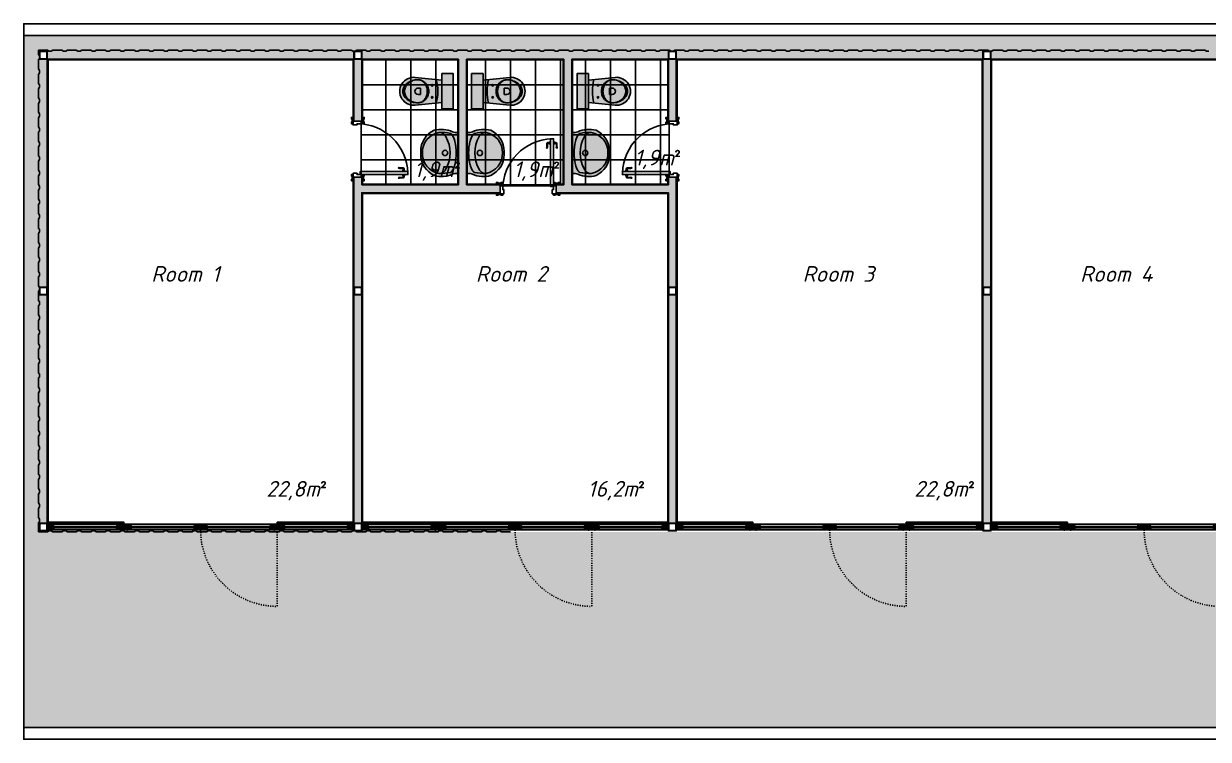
# Model space of a CAD drawing. Header units: millimetres. Extents: x 6401 to 50901, y 3799 to 12899.
# Drawn here: x 6401 to 21467, y 3799 to 12899 of the extents above; entities that cross this region are included whole.
import ezdxf

# ---------------------------------------------------------------- set-up
doc = ezdxf.new("R2010")
doc.units = ezdxf.units.MM
doc.linetypes.add('ACAD_ISO03W100', pattern=[30, 12, -18])
for name, color, linetype in [('1', 7, 'Continuous'), ('dim', 4, 'Continuous'), ('doors', 4, 'Continuous'), ('dwgmodels.com', 250, 'Continuous'), ('floor', 172, 'Continuous'), ('furniture', 34, 'Continuous'), ('Sanitary', 144, 'Continuous'), ('txt', 10, 'Continuous'), ('wall', 5, 'Continuous')]:
    doc.layers.add(name, color=color, linetype=linetype)
doc.styles.add('ISO', font='isocpeui.ttf')
pattern_1 = [(90, (-116311.5, -4706.32), (-317.5, 3e-14), []), (180, (-116311.5, -4706.32), (-3e-14, -317.5), [])]

# ---------------------------------------------------------------- blocks, each defined once
blk = doc.blocks.new('door-handle')
at = {"color": 0}
for p, q in [((-32, 10), (-32, -10)), ((-30, 9), (-32, 9)), ((-30, 9), (-30, -9)), ((-19, 9), (-21, 9)), ((-21, 9), (-21, -9)), ((-19, 10), (-19, -10)), ((-9, 10), (-19, 10)), ((0, 25), (-9, 25)), ((-9, 25), (-9, -25)), ((0, -25), (0, 25)), ((-62, -93), (-61, -94)), ((-32, -10), (-40, -10)), ((-30, -9), (-32, -9)), ((-19, -9), (-21, -9)), ((-9, -10), (-19, -10)), ((-9, -25), (0, -25))]:
    blk.add_line(p, q, dxfattribs=at)
for centre, radius, start, end in [((-34, -15), 25, 84.355, 191.5747), ((-25, 16), 8.47, 237.8902, 302.1098), ((-39, -82), 25.1, 149.3294, 204.9726), ((-91, -62), 42.6, 313.5613, 358.1692), ((-243, -39), 185, 350.5395, 5.9914), ((-90, -63), 42.6, 313.5613, 358.1692), ((-40, -20), 9.55, 85.9769, 192.3257), ((-596, -62), 548, 359.693, 4.1861), ((-25, -16), 8.47, 57.8902, 122.1098)]:
    blk.add_arc(centre, radius, start, end, dxfattribs=at)
blk = doc.blocks.new('door 710 top')
at = {"layer": 'doors', "color": 34, "linetype": 'ByBlock'}
for points in [[(-32, 30), (-32, 636), (-72, 636), (-72, 30), (-32, 29)], [(-678, 62), (-678, 82), (-698, 82), (-698, 72), (-738, 72), (-738, 82), (-758, 82), (-758, 62)], [(-710, 62), (-710, -62), (-663, -62), (-663, -10), (-678, -10), (-678, 62), (-710, 62)], [(0, 62), (0, -62), (-47, -62), (-47, -10), (-32, -10), (-32, 62), (0, 62)], [(-32, 62), (-32, 82), (-12, 82), (-12, 72), (28, 72), (28, 82), (48, 82), (48, 62)], [(-678, -62), (-678, -82), (-698, -82), (-698, -72), (-738, -72), (-738, -82), (-758, -82), (-758, -62)], [(-32, -62), (-32, -82), (-12, -82), (-12, -72), (28, -72), (28, -82), (48, -82), (48, -62)]]:
    blk.add_lwpolyline(points, dxfattribs=at)
at = {"layer": 'doors', "color": 30}
blk.add_arc((-32, -10), 646, 91.7733, 180, dxfattribs=at)
at = {"layer": 'doors', "color": 34, "linetype": 'ByBlock', "xscale": 0.753012053319253, "yscale": 0.753012053319253, "zscale": 0.07530120532436947, "rotation": 3.100265531844592e-08}
blk.add_blockref('door-handle', (-72, 582), dxfattribs=at)
at = {"layer": 'doors', "color": 34, "linetype": 'ByBlock', "extrusion": (0, 0, -1), "xscale": 0.7530120532028377, "yscale": 0.7530120532028377, "zscale": -0.07530120532436947, "rotation": 3.100265532323891e-08}
blk.add_blockref('door-handle', (32, 582), dxfattribs=at)
blk = doc.blocks.new('t')
at = {"linetype": 'ByBlock'}
h = blk.add_hatch(color=254, dxfattribs=at)
h.paths.add_polyline_path([(-145, 141), (-484, 177, 1.109549), (-484, -177), (-145, -141)])
h.paths.add_polyline_path([(0, 225), (-145, 225), (-145, -225), (0, -225)])
at = {"color": 0}
for p, q in [((-145, 141), (-484, 177)), ((-415, 41), (-448, 41)), ((-415, -41), (-415, 41)), ((-145, -141), (-484, -177)), ((-415, -41), (-448, -41))]:
    blk.add_line(p, q, dxfattribs=at)
blk.add_line((-145, 141), (-145, -141))
for centre in [(-268, 78), (-268, -77)]:
    blk.add_circle(centre, 9.95, dxfattribs=at)
for centre, radius, start, end in [((-502, 0), 178, 84.0546, 275.9454), ((-530, 0), 112, 151.268, 180), ((-530, 0), 112, 180, 208.732), ((-491, -22), 157, 127.0738, 151.268), ((-495, 0), 125, 154.0498, 180), ((-495, 0), 125, 154.0498, 180), ((-495, 0), 125, 180, 205.9502), ((-495, 0), 125, 180, 205.9502), ((-472, -11), 151, 130.4025, 154.0498), ((-472, -11), 151, 130.4025, 154.0498), ((-465, -56), 200, 107.3785, 127.0738), ((-458, -28), 173, 109.4203, 130.4025), ((-458, -28), 173, 109.4203, 130.4025), ((-448, -109), 256, 90, 107.3785), ((-448, -55), 202, 90, 109.4203), ((-448, -55), 202, 90, 109.4203), ((-448, 0), 41.2, 90, 270), ((-448, 50), 96.8, 62.905, 90), ((-448, 17), 129, 66.1873, 90), ((-448, 17), 129, 66.1873, 90), ((-460, 26), 124, 38.9942, 62.905), ((-452, 9), 138, 43.1854, 66.1873), ((-452, 9), 138, 43.1854, 66.1873), ((-480, 10), 149, 18.5391, 38.9942), ((-458, 3), 146, 21.2448, 43.1854), ((-458, 3), 146, 21.2448, 43.1854), ((-510, 0), 180, 0, 18.5391), ((-510, 0), 180, 341.4609, 0), ((-467, 0), 156, 0, 21.2448), ((-467, 0), 156, 0, 21.2448), ((-467, 0), 156, 338.7552, 0), ((-467, 0), 156, 338.7552, 0), ((-760, 0), 564, 344.7124, 15.2876), ((-491, 22), 157, 208.732, 232.9262), ((-472, 11), 151, 205.9502, 229.5975), ((-472, 11), 151, 205.9502, 229.5975), ((-465, 56), 200, 232.9262, 252.6215), ((-458, 28), 173, 229.5975, 250.5797), ((-458, 28), 173, 229.5975, 250.5797), ((-448, 109), 256, 252.6215, 270), ((-448, 55), 202, 250.5797, 270), ((-448, 55), 202, 250.5797, 270), ((-448, -50), 96.8, 270, 297.095), ((-448, -17), 129, 270, 293.8127), ((-448, -17), 129, 270, 293.8127), ((-460, -26), 124, 297.095, 321.0058), ((-452, -9), 138, 293.8127, 316.8146), ((-452, -9), 138, 293.8127, 316.8146), ((-480, -10), 149, 321.0058, 341.4609), ((-458, -3), 146, 316.8146, 338.7552), ((-458, -3), 146, 316.8146, 338.7552)]:
    blk.add_arc(centre, radius, start, end, dxfattribs=at)
at = {"layer": 'furniture', "color": 0}
blk.add_lwpolyline([(-145, 225), (-145, -225), (0, -225), (0, 225), (-145, 225)], dxfattribs=at)
blk = doc.blocks.new('e')
h = blk.add_hatch(color=254)
edge = h.paths.add_edge_path()
edge.add_arc((17, -390), 130, 67.9226, 97.6214, ccw=False)
edge.add_arc((209, 54), 354, 246.2851, 284.7848)
edge.add_arc((174, -19), 297, 294.8814, 360.0644)
edge.add_arc((-1337, 22), 1808, 358.7186, 359.958)
edge.add_arc((170, 16), 301, 0.9533, 64.6918)
edge.add_arc((207, -30), 331, 73.8147, 114.6353)
edge.add_arc((18, 382), 122, 261.5076, 294.3542, ccw=False)
edge.add_arc((164867, 0), 164867, 179.90918, 180.09082)
blk.add_lwpolyline([(0, -261, -0.130316), (66, -270, 0.169585), (299, -288, 0.29234), (471, -18, 0.005408), (471, 21, 0.285511), (299, 288, 0.180021), (69, 271, -0.14431), (0, 261, 0.000793), (0, -261, 0.205477)], format="xyb")
blk.add_circle((161, 0), 33.4)
for centre, radius, start, end in [((290, 90), 260, 147.6742, 167.2892), ((107, 203), 45.8, 107.1754, 145.116), ((222, -354), 615, 88.5892, 102.0099), ((514, 0), 417, 150.1733, 209.8267), ((335, 92), 217, 135.3624, 147.7316), ((226, 192), 68.6, 80.7198, 131.1067), ((195, 8), 255, 358.1917, 80.5128), ((674, 0), 655, 167.0046, 192.9954), ((290, -90), 260, 192.7108, 212.3258), ((195, -8), 255, 279.4872, 1.8083), ((107, -203), 45.8, 214.884, 252.8246), ((222, 354), 615, 257.9901, 271.4108), ((335, -92), 217, 212.2684, 224.6376), ((226, -192), 68.6, 228.8933, 279.2802)]:
    blk.add_arc(centre, radius, start, end)
blk = doc.blocks.new('Joint-K7335')
at = {"layer": '1', "color": 7}
for points in [[(4, 11, -0.206505), (4, 12, -0.277528), (5, 12), (5, 12, 0.626267), (5, 11, 0.131441), (6, 12), (6, 18, 0.509109), (5, 18, -0.294424), (2, 18, 0.173488), (1, 19), (0, 19), (0, 2, 0.415334), (1, 1, 0.048115), (1, 1, 0.113375), (2, 1), (4, 3, 0.235966), (4, 3), (4, 3, 0.247659), (4, 3, 0.287937), (4, 3), (2, 2, -0.576722), (2, 3), (2, 3, -0.235966), (2, 3), (4, 5, 0.235966), (4, 5), (4, 6, 0.247659), (4, 6, 0.287937), (4, 6), (2, 5, -0.576722), (2, 5), (2, 6, -0.384094), (3, 7, -0.021813), (3, 7), (7, 7), (7, 8, 0.333043), (6, 8, -0.293245), (5, 9, 0.008528), (5, 9, 0.265517), (5, 9, 0.023748), (5, 10, -0.356149), (4, 11, -0.356149)], [(3, 11, 0.355005), (5, 9, -0.567624), (5, 9, -0.24708), (4, 9), (2, 9, -0.351704), (1, 10), (1, 13, -0.414214), (2, 13), (2, 13, 0.277073), (2, 13), (4, 17, -0.041112), (4, 17), (4, 18, -0.50666), (5, 18, -0.2771), (5, 17), (5, 13, 0.213422), (5, 13, -0.886227), (4, 13, 0.250571), (3, 11)]]:
    blk.add_lwpolyline(points, format="xyb", dxfattribs=at)
blk.add_lwpolyline([(2, 18, 0.632714), (1, 18), (1, 14, 0.78091), (2, 14), (3, 17, -0.117333), (3, 17, 1.218085), (3, 17, -0.285776), (3, 17, -0.145588)], format="xyb", close=True, dxfattribs=at)
blk = doc.blocks.new('reeeet')
h = blk.add_hatch()
h.set_pattern_fill('ANSI31', color=4, style=0)
h.set_pattern_definition([(45, (-123012.3033, -7117.7356), (-2.24506403, 2.24506403), [])])
edge = h.paths.add_edge_path()
edge.add_line((42, 7), (48, 7))
edge.add_line((48, 7), (48, 17))
edge.add_line((48, 17), (45, 18))
edge.add_arc((46, 20), 1.5, 180, 239.8863, ccw=False)
edge.add_line((45, 20), (45, 23))
edge.add_line((45, 23), (45, 23))
edge.add_line((45, 23), (86, 23))
edge.add_line((86, 23), (86, 22))
edge.add_arc((86, 16), 6, 0, 90, ccw=False)
edge.add_line((92, 16), (93, 16))
edge.add_line((93, 16), (93, 12))
edge.add_line((93, 12), (78, 12))
edge.add_line((78, 12), (78, 5))
edge.add_line((78, 5), (73, 5))
edge.add_line((73, 5), (73, -3))
edge.add_line((73, -3), (78, -3))
edge.add_line((78, -3), (78, -28))
edge.add_line((78, -28), (41, -28))
edge.add_line((41, -28), (41, -27))
edge.add_line((41, -27), (41, -7))
edge.add_line((41, -7), (42, -7))
edge.add_line((42, -7), (48, -7))
edge.add_line((48, -7), (48, 0))
edge.add_line((48, 0), (42, 4))
edge.add_line((42, 4), (42, 7))
edge.add_line((42, 7), (42, 7))
edge = h.paths.add_edge_path()
edge.add_line((79, -17), (84, -17))
edge.add_line((84, -17), (84, -16))
edge.add_line((84, -16), (93, -16))
edge.add_line((93, -16), (93, -26))
edge.add_arc((93, -30), 3.87, 88.7048, 161.2792)
edge.add_arc((86, -27), 3.87, 268.7048, 341.2792, ccw=False)
edge.add_line((86, -31), (86, -33))
edge.add_line((86, -33), (76, -33))
edge.add_line((76, -33), (75, -28))
edge.add_line((75, -28), (78, -28))
edge.add_line((78, -28), (79, -17))
edge = h.paths.add_edge_path()
edge.add_line((40, -8), (40, -28))
edge.add_arc((40, -34), 6.75, 90, 180)
edge.add_line((33, -34), (33, -35))
edge.add_line((33, -35), (0, -35))
edge.add_line((0, -35), (0, 35))
edge.add_line((0, 35), (44, 35))
edge.add_line((44, 35), (44, 34))
edge.add_arc((44, 28), 6, 0, 90, ccw=False)
edge.add_line((50, 28), (51, 28))
edge.add_line((51, 28), (51, 25))
edge.add_line((51, 25), (43, 25))
edge.add_line((43, 25), (43, 16))
edge.add_line((43, 16), (46, 13))
edge.add_line((46, 13), (46, 11))
edge.add_line((46, 11), (46, 11))
edge.add_line((46, 11), (33, 11))
edge.add_line((33, 11), (33, 8))
edge.add_line((33, 8), (38, 8))
edge.add_line((38, 8), (38, 6))
edge.add_line((38, 6), (40, 6))
edge.add_line((40, 6), (40, 4))
edge.add_line((40, 4), (46, -1))
edge.add_line((46, -1), (46, -2))
edge.add_line((46, -2), (46, -3))
edge.add_line((46, -3), (33, -3))
edge.add_line((33, -3), (33, -6))
edge.add_line((33, -6), (38, -6))
edge.add_line((38, -6), (38, -8))
at = {"ltscale": 10}
h = blk.add_hatch(dxfattribs=at)
h.set_pattern_fill('BRASS', color=4, scale=0.225, angle=-45, style=0)
h.set_pattern_definition([(315, (-1918.9014, -591.9627), (1.0102788, 1.0102788), []), (315, (-1918.3963, -591.4576), (1.0102788, 1.0102788), [0.714375, -0.3571875])])
h.paths.add_polyline_path([(81, 12), (81, 9), (90, 9), (90, 12)])
h = blk.add_hatch(dxfattribs=at)
h.set_pattern_fill('ANGLE', color=4, scale=0.1125, angle=-45, style=0)
h.set_pattern_definition([(315, (-1918.9014, -591.9627), (0.55565335, 0.55565335), [0.5715, -0.2143125]), (45, (-1918.9014, -591.9627), (-0.55565335, 0.55565335), [0.5715, -0.2143125])])
h.paths.add_polyline_path([(90, 12), (90, 9), (93, 9), (93, 12)])
h = blk.add_hatch()
h.set_pattern_fill('ANSI31', color=4, style=0)
h.set_pattern_definition([(45, (-123009.8033, -7117.7356), (-2.24506403, 2.24506403), [])])
edge = h.paths.add_edge_path()
edge.add_line((908, 12), (892, 12))
edge.add_line((892, 12), (892, 16))
edge.add_line((892, 16), (894, 16))
edge.add_arc((900, 16), 6, 90, 180, ccw=False)
edge.add_line((900, 22), (900, 23))
edge.add_line((900, 23), (930, 23))
edge.add_line((930, 23), (930, 10))
edge.add_line((930, 10), (926, 10))
edge.add_line((926, 10), (926, -20))
edge.add_line((926, -20), (930, -20))
edge.add_line((930, -20), (930, -28))
edge.add_line((930, -28), (908, -28))
edge.add_line((908, -28), (908, -3))
edge.add_line((908, -3), (912, -3))
edge.add_line((912, -3), (912, 5))
edge.add_line((912, 5), (908, 5))
edge.add_line((908, 5), (908, 12))
h.paths.add_polyline_path([(922, 24), (922, 35), (975, 35), (975, -36), (922, -36), (922, -29), (931, -29), (931, -19), (926, -19), (926, 9), (931, 9), (931, 24)])
edge = h.paths.add_edge_path()
edge.add_line((907, -17), (902, -17))
edge.add_line((902, -17), (902, -16))
edge.add_line((902, -16), (892, -16))
edge.add_line((892, -16), (892, -26))
edge.add_arc((893, -30), 3.87, 18.7208, 91.2952, ccw=False)
edge.add_arc((900, -28), 3.87, 198.7208, 271.2952)
edge.add_line((900, -32), (900, -33))
edge.add_line((900, -33), (910, -33))
edge.add_line((910, -33), (911, -28))
edge.add_line((911, -28), (907, -28))
edge.add_line((907, -28), (907, -17))
h = blk.add_hatch(dxfattribs=at)
h.set_pattern_fill('ANGLE', color=4, scale=0.1125, angle=-45, style=0)
h.set_pattern_definition([(225, (2904.7764, -591.9627), (-0.55565335, 0.55565335), [0.5715, -0.2143125]), (135, (2904.7764, -591.9627), (0.55565335, 0.55565335), [0.5715, -0.2143125])])
h.paths.add_polyline_path([(896, 12), (896, 9), (892, 9), (892, 12)])
h = blk.add_hatch(dxfattribs=at)
h.set_pattern_fill('BRASS', color=4, scale=0.225, angle=-45, style=0)
h.set_pattern_definition([(225, (2904.7764, -591.9627), (-1.0102788, 1.0102788), []), (225, (2904.2713, -591.4576), (-1.0102788, 1.0102788), [0.714375, -0.3571875])])
h.paths.add_polyline_path([(904, 12), (904, 9), (896, 9), (896, 12)])
h = blk.add_hatch(dxfattribs=at)
h.set_pattern_fill('ANGLE', color=4, scale=0.1125, angle=-45, style=0)
h.set_pattern_definition([(315, (-1918.9014, -601.7127), (0.55565335, 0.55565335), [0.5715, -0.2143125]), (45, (-1918.9014, -601.7127), (-0.55565335, 0.55565335), [0.5715, -0.2143125])])
edge = h.paths.add_edge_path()
edge.add_line((78, -16), (80, -16))
edge.add_line((80, -16), (80, -14))
edge.add_arc((79, -14), 1.16, 14.793, 165.207)
edge.add_line((78, -14), (78, -16))
h = blk.add_hatch(dxfattribs=at)
h.set_pattern_fill('ANGLE', color=4, scale=0.1125, angle=-45, style=0)
h.set_pattern_definition([(315, (-1923.0264, -601.7127), (0.55565335, 0.55565335), [0.5715, -0.2143125]), (45, (-1923.0264, -601.7127), (-0.55565335, 0.55565335), [0.5715, -0.2143125])])
edge = h.paths.add_edge_path()
edge.add_line((78, -17), (83, -17))
edge.add_arc((82, -16), 0.938, 306.8699, 413.1301)
edge.add_line((83, -16), (78, -16))
edge.add_arc((79, -16), 0.926, 125.8841, 234.1159)
h = blk.add_hatch(dxfattribs=at)
h.set_pattern_fill('ANGLE', color=4, scale=0.1125, angle=-45, style=0)
h.set_pattern_definition([(225, (2908.9014, -601.7127), (-0.55565335, 0.55565335), [0.5715, -0.2143125]), (135, (2908.9014, -601.7127), (0.55565335, 0.55565335), [0.5715, -0.2143125])])
edge = h.paths.add_edge_path()
edge.add_line((907, -17), (903, -17))
edge.add_arc((904, -16), 0.938, 126.8699, 233.1301, ccw=False)
edge.add_line((903, -16), (907, -16))
edge.add_arc((907, -16), 0.926, -54.1159, 54.1159, ccw=False)
h = blk.add_hatch(dxfattribs=at)
h.set_pattern_fill('ANGLE', color=4, scale=0.1125, angle=-45, style=0)
h.set_pattern_definition([(225, (2904.7764, -601.7127), (-0.55565335, 0.55565335), [0.5715, -0.2143125]), (135, (2904.7764, -601.7127), (0.55565335, 0.55565335), [0.5715, -0.2143125])])
edge = h.paths.add_edge_path()
edge.add_line((908, -16), (906, -16))
edge.add_line((906, -16), (906, -14))
edge.add_arc((907, -14), 1.16, 14.793, 165.207, ccw=False)
edge.add_line((908, -14), (908, -16))
at = {"color": 8}
for p, q in [((44, 35), (922, 35)), ((922, -36), (47, -36))]:
    blk.add_line(p, q, dxfattribs=at)
at = {"color": 4, "ltscale": 10}
for p, q in [((78, 10), (80, -13)), ((80, 10), (78, -13)), ((80, -16), (80, 9)), ((906, 10), (908, -13)), ((908, 10), (906, -13)), ((36, -22), (36, -29)), ((45, -22), (45, -29))]:
    blk.add_line(p, q, dxfattribs=at)
at = {"color": 7}
for p, q in [((80, 6), (906, 6)), ((80, -12), (906, -12))]:
    blk.add_line(p, q, dxfattribs=at)
for p, q in [((906, -16), (906, 9)), ((930, 10), (926, 10)), ((38, -8), (40, -8)), ((922, -28), (922, -36))]:
    blk.add_line(p, q)
for points in [[(40, -8), (40, -28, 0.414214), (33, -34), (33, -35), (0, -35), (0, 35), (44, 35), (44, 34, -0.414214), (50, 28), (51, 28), (51, 25), (43, 25), (43, 16), (46, 13), (46, 11), (46, 11), (33, 11), (33, 8), (38, 8), (38, 6), (40, 6), (40, 4), (46, -1), (46, -2), (46, -3), (33, -3), (33, -6), (38, -6), (38, -8)], [(908, 12), (892, 12), (892, 16), (894, 16, -0.414214), (900, 22), (900, 23), (930, 23), (930, 10), (926, 10), (926, -20), (930, -20), (930, -28), (908, -28), (908, -3), (912, -3), (912, 5), (908, 5), (908, 12)]]:
    blk.add_lwpolyline(points, format="xyb", dxfattribs=at)
for points in [[(42, 7), (48, 7), (48, 17), (45, 18, -0.267417), (45, 20), (45, 23), (45, 23), (86, 23), (86, 22, -0.414214), (92, 16), (93, 16), (93, 12), (78, 12), (78, 5), (73, 5), (73, -3), (78, -3), (78, -28), (41, -28), (41, -27), (41, -7), (42, -7), (48, -7), (48, 0), (42, 4), (42, 7)], [(79, -17), (84, -17), (84, -16), (93, -16), (93, -26, 0.327693), (90, -29, -0.327693), (86, -31), (86, -33), (76, -33), (75, -28), (78, -28), (79, -17)], [(907, -17), (902, -17), (902, -16), (892, -16), (892, -26, -0.327693), (896, -29, 0.327693), (900, -32), (900, -33), (910, -33), (911, -28), (907, -28), (907, -17)]]:
    blk.add_lwpolyline(points, format="xyb", close=True, dxfattribs=at)
at = {"color": 4, "ltscale": 10}
for points in [[(78, -13), (80, -13), (80, 10), (78, 10)], [(81, 12), (81, 9), (90, 9), (90, 12)], [(90, 12), (90, 9), (93, 9), (93, 12)], [(896, 12), (896, 9), (892, 9), (892, 12)], [(904, 12), (904, 9), (896, 9), (896, 12)], [(908, -13), (906, -13), (906, 10), (908, 10)], [(40, -22), (36, -22), (36, -8), (40, -8)], [(41, -22), (45, -22), (46, -8), (42, -8)]]:
    blk.add_lwpolyline(points, close=True, dxfattribs=at)
at = {"color": 7}
for points in [[(89, -9), (89, 3), (85, 3), (85, 2), (80, 0), (80, -7), (85, -8), (85, -9)], [(89, -9), (89, 2), (86, 2), (86, 2), (81, 0), (81, -6), (86, -8), (86, -9)], [(896, -9), (896, 3), (900, 3), (900, 2), (906, 0), (906, -7), (900, -8), (900, -9)], [(896, -9), (896, 2), (899, 2), (899, 2), (905, 0), (905, -6), (899, -8), (899, -9)]]:
    blk.add_lwpolyline(points, close=True, dxfattribs=at)
blk.add_lwpolyline([(922, 24), (922, 35), (975, 35), (975, -36), (922, -36), (922, -29), (931, -29), (931, -19), (926, -19), (926, 9), (931, 9), (931, 24), (922, 24)], dxfattribs=at)
at = {"color": 4, "ltscale": 10}
for points in [[(78, -16), (80, -16), (80, -14, 0.770201), (78, -14)], [(78, -17), (83, -17, 0.5), (83, -16), (78, -16, 0.5108)], [(907, -17), (903, -17, -0.5), (903, -16), (907, -16, -0.5108)], [(908, -16), (906, -16), (906, -14, -0.770201), (908, -14)]]:
    blk.add_lwpolyline(points, format="xyb", close=True, dxfattribs=at)
at = {"color": 7}
for radius in [6.56, 5.25]:
    blk.add_circle((40, -34), radius, dxfattribs=at)
at = {"layer": 'wall', "color": 4, "ltscale": 10, "xscale": 0.75, "yscale": 0.75, "zscale": 0.75, "rotation": 270}
for p in [(33, 11), (33, -3)]:
    blk.add_blockref('Joint-K7335', p, dxfattribs=at)
blk = doc.blocks.new('aswe34')
at = {"layer": 'dim', "color": 8, "linetype": 'ACAD_ISO03W100'}
blk.add_line((-975, -35), (-975, -1010), dxfattribs=at)
blk.add_arc((-975, -35), 975, 180.0309, 270, dxfattribs=at)
at = {"color": 4, "xscale": -1}
for p in [(-2925, 0), (-975, 0)]:
    blk.add_blockref('reeeet', p, dxfattribs=at)
at = {"color": 4}
for p in [(-2925, 0), (-975, 0)]:
    blk.add_blockref('reeeet', p, dxfattribs=at)

msp = doc.modelspace()

# ---------------------------------------------------------------- hatches: boundary and pattern name
at = {"true_color": 0x000000}
h = msp.add_hatch(dxfattribs=at)
h.set_pattern_fill('HONEY', color=18, scale=50, style=0)
h.set_pattern_definition([(0, (-24030.59, -16846.84), (238.125, 137.48153), [158.75, -317.5]), (120, (-24030.59, -16846.84), (-238.125, 137.48153), [158.75, -317.5]), (60, (-24030.59, -16846.84), (5e-07, 274.96307), [-317.5, 158.75])])
h.paths.add_polyline_path([(6588, 12562), (50714, 12562), (50714, 6436), (30588, 6436), (30588, 8449), (26714, 8449), (26714, 6436), (6588, 6436)], flags=16)
h.paths.add_polyline_path([(26601, 5949), (26601, 6049), (26701, 6049), (26701, 5949)])
h.paths.add_polyline_path([(30601, 6049), (30701, 6049), (30701, 5949), (30601, 5949)])
h.paths.add_polyline_path([(35842, 4550), (38087, 3949), (50901, 3949), (50901, 12749), (6401, 12749), (6401, 3949), (21597, 3949), (23842, 4550)])
at = {"layer": 'dwgmodels.com', "true_color": 0x212121}
h = msp.add_hatch(color=250, dxfattribs=at)
h.paths.add_polyline_path([(10601, 12499), (10601, 12549), (10586, 12549), (10566, 12562), (10452, 12562), (10432, 12549), (10402, 12549), (10382, 12562), (10268, 12562), (10248, 12549), (10218, 12549), (10198, 12562), (10084, 12562), (10064, 12549), (10034, 12549), (10014, 12562), (9900, 12562), (9880, 12549), (9850, 12549), (9830, 12562), (9716, 12562), (9696, 12549), (9666, 12549), (9646, 12562), (9532, 12562), (9512, 12549), (9482, 12549), (9462, 12562), (9348, 12562), (9328, 12549), (9298, 12549), (9278, 12562), (9164, 12562), (9144, 12549), (9114, 12549), (9094, 12562), (8980, 12562), (8960, 12549), (8930, 12549), (8910, 12562), (8796, 12562), (8776, 12549), (8746, 12549), (8726, 12562), (8612, 12562), (8592, 12549), (8562, 12549), (8542, 12562), (8428, 12562), (8408, 12549), (8378, 12549), (8358, 12562), (8244, 12562), (8224, 12549), (8194, 12549), (8174, 12562), (8060, 12562), (8040, 12549), (8010, 12549), (7990, 12562), (7876, 12562), (7856, 12549), (7826, 12549), (7806, 12562), (7692, 12562), (7672, 12549), (7642, 12549), (7622, 12562), (7508, 12562), (7488, 12549), (7458, 12549), (7438, 12562), (7324, 12562), (7304, 12549), (7274, 12549), (7254, 12562), (7140, 12562), (7120, 12549), (7090, 12549), (7070, 12562), (6956, 12562), (6936, 12549), (6906, 12549), (6886, 12562), (6772, 12562), (6752, 12549), (6722, 12549), (6702, 12562), (6651, 12562), (6651, 12549), (6701, 12549), (6701, 12499)])
h.paths.add_polyline_path([(10601, 12449), (10601, 12499), (6701, 12499), (6701, 12449)])
for points in [[(12610, 12549), (12590, 12562), (12476, 12562), (12456, 12549), (12426, 12549), (12406, 12562), (12292, 12562), (12272, 12549), (12242, 12549), (12222, 12562), (12108, 12562), (12088, 12549), (12058, 12549), (12038, 12562), (11924, 12562), (11904, 12549), (11874, 12549), (11854, 12562), (11740, 12562), (11720, 12549), (11690, 12549), (11670, 12562), (11556, 12562), (11536, 12549), (11506, 12549), (11486, 12562), (11372, 12562), (11352, 12549), (11322, 12549), (11302, 12562), (11188, 12562), (11168, 12549), (11138, 12549), (11118, 12562), (11004, 12562), (10984, 12549), (10954, 12549), (10934, 12562), (10820, 12562), (10800, 12549), (10770, 12549), (10750, 12562), (10651, 12562), (10651, 12549), (10701, 12549), (10701, 12499), (14601, 12499), (14601, 12549), (14634, 12549), (14614, 12562), (14500, 12562), (14480, 12549), (14450, 12549), (14430, 12562), (14316, 12562), (14296, 12549), (14266, 12549), (14246, 12562), (14132, 12562), (14112, 12549), (14082, 12549), (14062, 12562), (13948, 12562), (13928, 12549), (13898, 12549), (13878, 12562), (13764, 12562), (13744, 12549), (13714, 12549), (13694, 12562), (13580, 12562), (13560, 12549), (13530, 12549), (13510, 12562), (13396, 12562), (13376, 12549), (13346, 12549), (13326, 12562), (13212, 12562), (13192, 12549), (13162, 12549), (13142, 12562), (13028, 12562), (13008, 12549), (12978, 12549), (12958, 12562), (12844, 12562), (12824, 12549), (12794, 12549), (12774, 12562), (12660, 12562), (12640, 12549)], [(14701, 10949), (14651, 10949), (14651, 9549), (14701, 9549)]]:
    msp.add_hatch(color=250, dxfattribs=at).paths.add_polyline_path(points)
h = msp.add_hatch(color=250, dxfattribs=at)
h.paths.add_polyline_path([(17444, 12562), (17424, 12549), (17394, 12549), (17374, 12562), (17260, 12562), (17240, 12549), (17210, 12549), (17190, 12562), (17076, 12562), (17056, 12549), (17026, 12549), (17006, 12562), (16892, 12562), (16872, 12549), (16842, 12549), (16822, 12562), (16708, 12562), (16688, 12549), (16658, 12549), (16638, 12562), (16524, 12562), (16504, 12549), (16474, 12549), (16454, 12562), (16340, 12562), (16320, 12549), (16290, 12549), (16270, 12562), (16156, 12562), (16136, 12549), (16106, 12549), (16086, 12562), (15972, 12562), (15952, 12549), (15922, 12549), (15902, 12562), (15788, 12562), (15768, 12549), (15738, 12549), (15718, 12562), (15604, 12562), (15584, 12549), (15554, 12549), (15534, 12562), (15420, 12562), (15400, 12549), (15370, 12549), (15350, 12562), (15236, 12562), (15216, 12549), (15186, 12549), (15166, 12562), (15052, 12562), (15032, 12549), (15002, 12549), (14982, 12562), (14868, 12562), (14848, 12549), (14818, 12549), (14798, 12562), (14684, 12562), (14664, 12549), (14701, 12549), (14701, 12499), (18601, 12499), (18601, 12549), (18651, 12549), (18651, 12562), (18548, 12562), (18528, 12549), (18498, 12549), (18478, 12562), (18364, 12562), (18344, 12549), (18314, 12549), (18294, 12562), (18180, 12562), (18160, 12549), (18130, 12549), (18110, 12562), (17996, 12562), (17976, 12549), (17946, 12549), (17926, 12562), (17812, 12562), (17792, 12549), (17762, 12549), (17742, 12562), (17628, 12562), (17608, 12549), (17578, 12549), (17558, 12562)])
h.paths.add_polyline_path([(22601, 12499), (22601, 12549), (22651, 12549), (22651, 12562), (22596, 12562), (22576, 12549), (22546, 12549), (22526, 12562), (22412, 12562), (22392, 12549), (22362, 12549), (22342, 12562), (22228, 12562), (22208, 12549), (22178, 12549), (22158, 12562), (22044, 12562), (22024, 12549), (21994, 12549), (21974, 12562), (21860, 12562), (21840, 12549), (21810, 12549), (21790, 12562), (21676, 12562), (21656, 12549), (21626, 12549), (21606, 12562), (21492, 12562), (21472, 12549), (21442, 12549), (21422, 12562), (21308, 12562), (21288, 12549), (21258, 12549), (21238, 12562), (21124, 12562), (21104, 12549), (21074, 12549), (21054, 12562), (20940, 12562), (20920, 12549), (20890, 12549), (20870, 12562), (20756, 12562), (20736, 12549), (20706, 12549), (20686, 12562), (20572, 12562), (20552, 12549), (20522, 12549), (20502, 12562), (20388, 12562), (20368, 12549), (20338, 12549), (20318, 12562), (20204, 12562), (20184, 12549), (20154, 12549), (20134, 12562), (20020, 12562), (20000, 12549), (19970, 12549), (19950, 12562), (19836, 12562), (19816, 12549), (19786, 12549), (19766, 12562), (19652, 12562), (19632, 12549), (19602, 12549), (19582, 12562), (19468, 12562), (19448, 12549), (19418, 12549), (19398, 12562), (19284, 12562), (19264, 12549), (19234, 12549), (19214, 12562), (19100, 12562), (19080, 12549), (19050, 12549), (19030, 12562), (18916, 12562), (18896, 12549), (18866, 12549), (18846, 12562), (18732, 12562), (18712, 12549), (18701, 12549), (18701, 12499)])
h = msp.add_hatch(color=250, dxfattribs=at)
h.paths.add_polyline_path([(6651, 12449), (6595, 12449), (6588, 12438), (6588, 12324), (6601, 12304), (6601, 12274), (6588, 12254), (6588, 12140), (6601, 12120), (6601, 12090), (6588, 12070), (6588, 11956), (6601, 11936), (6601, 11906), (6588, 11886), (6588, 11772), (6601, 11752), (6601, 11722), (6588, 11702), (6588, 11588), (6601, 11568), (6601, 11538), (6588, 11518), (6588, 11404), (6601, 11384), (6601, 11354), (6588, 11334), (6588, 11220), (6601, 11200), (6601, 11170), (6588, 11150), (6588, 11036), (6601, 11016), (6601, 10986), (6588, 10966), (6588, 10852), (6601, 10832), (6601, 10802), (6588, 10782), (6588, 10668), (6601, 10648), (6601, 10618), (6588, 10598), (6588, 10484), (6601, 10464), (6601, 10434), (6588, 10414), (6588, 10300), (6601, 10280), (6601, 10250), (6588, 10230), (6588, 10116), (6601, 10096), (6601, 10066), (6588, 10046), (6588, 9932), (6601, 9912), (6601, 9882), (6588, 9862), (6588, 9748), (6601, 9728), (6601, 9698), (6588, 9678), (6588, 9564), (6598, 9549), (6651, 9549)])
h.paths.add_polyline_path([(6651, 9549), (6701, 9549), (6701, 12449), (6651, 12449)])
h = msp.add_hatch(color=250, dxfattribs=at)
h.paths.add_polyline_path([(10601, 9549), (10651, 9549), (10651, 10949), (10601, 10949)])
h.paths.add_polyline_path([(12441, 10749), (12461, 10749), (12461, 10849), (12031, 10849), (12031, 12449), (13271, 12449), (13271, 10849), (13171, 10849), (13171, 10749), (14601, 10749), (14601, 9549), (14651, 9549), (14651, 10949), (14601, 10949), (14601, 10849), (13371, 10849), (13371, 12449), (14601, 12449), (14601, 12499), (10701, 12499), (10701, 12449), (11931, 12449), (11931, 10849), (10701, 10849), (10701, 10949), (10651, 10949), (10651, 9549), (10701, 9549), (10701, 10749)])
h.paths.add_polyline_path([(14651, 12449), (14601, 12449), (14601, 11659), (14651, 11659)], flags=17)
h.paths.add_polyline_path([(14651, 11659), (14701, 11659), (14701, 12449), (14651, 12449)])
h = msp.add_hatch(color=250, dxfattribs=at)
h.paths.add_polyline_path([(10651, 11659), (10691, 11659), (10701, 11659), (10701, 12449), (10651, 12449)])
h.paths.add_polyline_path([(10601, 11659), (10651, 11659), (10651, 12449), (10601, 12449)])
h = msp.add_hatch(color=250, dxfattribs=at)
h.paths.add_polyline_path([(14701, 12499), (14701, 12449), (18601, 12449), (18601, 12499)])
h.paths.add_polyline_path([(22601, 12449), (22601, 12499), (18701, 12499), (18701, 12449)])
h.paths.add_polyline_path([(22601, 11659), (22651, 11659), (22651, 12449), (22601, 12449)])
h.paths.add_polyline_path([(22651, 11659), (22701, 11659), (22701, 12449), (22651, 12449)])
h = msp.add_hatch(color=250, dxfattribs=at)
h.paths.add_polyline_path([(18701, 12449), (18651, 12449), (18651, 9549), (18701, 9549)])
h.paths.add_polyline_path([(18601, 9549), (18651, 9549), (18651, 12449), (18601, 12449)])
h = msp.add_hatch(color=250, dxfattribs=at)
h.paths.add_polyline_path([(6601, 7888), (6601, 7858), (6588, 7838), (6588, 7724), (6601, 7704), (6601, 7674), (6588, 7654), (6588, 7540), (6601, 7520), (6601, 7490), (6588, 7470), (6588, 7356), (6601, 7336), (6601, 7306), (6588, 7286), (6588, 7172), (6601, 7152), (6601, 7122), (6588, 7102), (6588, 6988), (6601, 6968), (6601, 6938), (6588, 6918), (6588, 6804), (6601, 6784), (6601, 6754), (6588, 6734), (6588, 6620), (6601, 6600), (6601, 6570), (6588, 6550), (6588, 6499), (6601, 6499), (6601, 6549), (6651, 6549), (6651, 9449), (6601, 9449), (6601, 9499), (6591, 9499), (6588, 9494), (6588, 9380), (6601, 9360), (6601, 9330), (6588, 9310), (6588, 9196), (6601, 9176), (6601, 9146), (6588, 9126), (6588, 9012), (6601, 8992), (6601, 8962), (6588, 8942), (6588, 8828), (6601, 8808), (6601, 8778), (6588, 8758), (6588, 8644), (6601, 8624), (6601, 8594), (6588, 8574), (6588, 8460), (6601, 8440), (6601, 8410), (6588, 8390), (6588, 8276), (6601, 8256), (6601, 8226), (6588, 8206), (6588, 8092), (6601, 8072), (6601, 8042), (6588, 8022), (6588, 7908)])
h.paths.add_polyline_path([(6651, 6549), (6701, 6549), (6701, 9449), (6651, 9449)])
h = msp.add_hatch(color=250, dxfattribs=at)
h.paths.add_polyline_path([(10601, 6549), (10651, 6549), (10651, 9449), (10601, 9449)])
h.paths.add_polyline_path([(10701, 9449), (10651, 9449), (10651, 6549), (10701, 6549)])
h = msp.add_hatch(color=250, dxfattribs=at)
h.paths.add_polyline_path([(14651, 9449), (14601, 9449), (14601, 6549), (14651, 6549)])
h.paths.add_polyline_path([(14651, 6549), (14701, 6549), (14701, 9449), (14651, 9449)])
h.paths.add_polyline_path([(18601, 6549), (18651, 6549), (18651, 9449), (18601, 9449)])
h.paths.add_polyline_path([(18651, 6549), (18701, 6549), (18701, 9449), (18651, 9449)])
at = {"layer": 'floor'}
h = msp.add_hatch(dxfattribs=at)
h.set_pattern_fill('ANSI37', color=256, scale=100, angle=45, style=0)
h.set_pattern_definition(pattern_1)
h.paths.add_polyline_path([(10711, 12439), (11921, 12439), (11921, 10859), (10711, 10859), (10711, 10949), (10691, 10949), (10691, 11659), (10711, 11659)])
h = msp.add_hatch(dxfattribs=at)
h.set_pattern_fill('ANSI37', color=256, scale=100, angle=45, style=0)
h.set_pattern_definition(pattern_1)
edge = h.paths.add_edge_path()
edge.add_line((12041, 12439), (13261, 12439))
edge.add_line((13261, 12439), (13261, 10859))
edge.add_line((13261, 10859), (13171, 10859))
edge.add_line((13171, 10859), (13171, 10839))
edge.add_line((13171, 10839), (12461, 10839))
edge.add_line((12461, 10839), (12461, 10859))
edge.add_line((12461, 10859), (12041, 10859))
edge.add_line((12041, 10859), (12041, 12439))
edge.add_line((12041, 12439), (13261, 12439))
h = msp.add_hatch(dxfattribs=at)
h.set_pattern_fill('ANSI37', color=256, scale=100, angle=45, style=0)
h.set_pattern_definition(pattern_1)
h.paths.add_polyline_path([(14591, 12439), (13381, 12439), (13381, 10859), (14591, 10859), (14591, 10949), (14611, 10949), (14611, 11659), (14591, 11659)])

# ---------------------------------------------------------------- linework, layer by layer
at = {"color": 1}
for p, q in [((10601, 12449), (10601, 11659)), ((10701, 11659), (10591, 11659)), ((10701, 10949), (10591, 10949)), ((10601, 10949), (10601, 9549))]:
    msp.add_line(p, q, dxfattribs=at)
at = {"color": 4}
for p, q in [((10701, 12449), (10701, 11659)), ((10701, 12449), (11931, 12449)), ((11931, 12449), (11931, 10849)), ((12031, 12449), (12031, 10849)), ((12031, 12449), (13271, 12449)), ((13271, 12449), (13271, 10849)), ((13371, 12449), (13371, 10849)), ((13371, 12449), (14601, 12449)), ((14601, 12449), (14601, 11659)), ((10701, 10949), (10701, 10849)), ((10701, 10849), (11931, 10849)), ((12031, 10849), (12461, 10849)), ((12461, 10859), (12461, 10739)), ((13171, 10859), (13171, 10739)), ((13171, 10849), (13271, 10849)), ((13171, 10849), (13271, 10849)), ((13371, 10849), (14601, 10849)), ((14601, 10949), (14601, 10849)), ((10701, 10749), (12461, 10749)), ((10701, 10749), (10701, 9549)), ((13171, 10749), (14601, 10749)), ((14591, 10739), (14591, 9549))]:
    msp.add_line(p, q, dxfattribs=at)
for points in [[(38067, 3799), (50901, 3799), (50901, 12899), (6401, 12899), (6401, 3799), (21617, 3799), (23862, 4400), (35822, 4400)], [(38087, 3949), (50901, 3949), (50901, 12749), (6401, 12749), (6401, 3949), (21597, 3949), (23842, 4550), (35842, 4550)]]:
    msp.add_lwpolyline(points, close=True)
at = {"color": 5}
for points in [[(9646, 12562), (9532, 12562), (9512, 12549), (9482, 12549), (9462, 12562), (9348, 12562), (9328, 12549), (9298, 12549), (9278, 12562), (9164, 12562), (9144, 12549), (9114, 12549), (9094, 12562), (8980, 12562), (8960, 12549), (8930, 12549), (8910, 12562), (8796, 12562), (8776, 12549), (8746, 12549), (8726, 12562), (8612, 12562), (8592, 12549), (8562, 12549), (8542, 12562), (8428, 12562), (8408, 12549), (8378, 12549), (8358, 12562), (8244, 12562), (8224, 12549), (8194, 12549), (8174, 12562), (8060, 12562), (8040, 12549), (8010, 12549), (7990, 12562), (7876, 12562), (7856, 12549), (7826, 12549), (7806, 12562), (7692, 12562), (7672, 12549), (7642, 12549), (7622, 12562), (7508, 12562), (7488, 12549), (7458, 12549), (7438, 12562), (7324, 12562), (7304, 12549), (7274, 12549), (7254, 12562), (7140, 12562), (7120, 12549), (7090, 12549), (7070, 12562), (6956, 12562), (6936, 12549), (6906, 12549), (6886, 12562), (6772, 12562), (6752, 12549), (6722, 12549), (6702, 12562), (6588, 12562)], [(6588, 12438), (6601, 12458), (6601, 12488), (6588, 12508), (6588, 12562)], [(12590, 12562), (12476, 12562), (12456, 12549), (12426, 12549), (12406, 12562), (12292, 12562), (12272, 12549), (12242, 12549), (12222, 12562), (12108, 12562), (12088, 12549), (12058, 12549), (12038, 12562), (11924, 12562), (11904, 12549), (11874, 12549), (11854, 12562), (11740, 12562), (11720, 12549), (11690, 12549), (11670, 12562), (11556, 12562), (11536, 12549), (11506, 12549), (11486, 12562), (11372, 12562), (11352, 12549), (11322, 12549), (11302, 12562), (11188, 12562), (11168, 12549), (11138, 12549), (11118, 12562), (11004, 12562), (10984, 12549), (10954, 12549), (10934, 12562), (10820, 12562), (10800, 12549), (10770, 12549), (10750, 12562), (10636, 12562), (10616, 12549), (10586, 12549), (10566, 12562), (10452, 12562), (10432, 12549), (10402, 12549), (10382, 12562), (10268, 12562), (10248, 12549), (10218, 12549), (10198, 12562), (10084, 12562), (10064, 12549), (10034, 12549), (10014, 12562), (9900, 12562), (9880, 12549), (9850, 12549), (9830, 12562), (9716, 12562), (9696, 12549), (9666, 12549), (9646, 12562), (9532, 12562)], [(15534, 12562), (15420, 12562), (15400, 12549), (15370, 12549), (15350, 12562), (15236, 12562), (15216, 12549), (15186, 12549), (15166, 12562), (15052, 12562), (15032, 12549), (15002, 12549), (14982, 12562), (14868, 12562), (14848, 12549), (14818, 12549), (14798, 12562), (14684, 12562), (14664, 12549), (14634, 12549), (14614, 12562), (14500, 12562), (14480, 12549), (14450, 12549), (14430, 12562), (14316, 12562), (14296, 12549), (14266, 12549), (14246, 12562), (14132, 12562), (14112, 12549), (14082, 12549), (14062, 12562), (13948, 12562), (13928, 12549), (13898, 12549), (13878, 12562), (13764, 12562), (13744, 12549), (13714, 12549), (13694, 12562), (13580, 12562), (13560, 12549), (13530, 12549), (13510, 12562), (13396, 12562), (13376, 12549), (13346, 12549), (13326, 12562), (13212, 12562), (13192, 12549), (13162, 12549), (13142, 12562), (13028, 12562), (13008, 12549), (12978, 12549), (12958, 12562), (12844, 12562), (12824, 12549), (12794, 12549), (12774, 12562), (12660, 12562), (12640, 12549), (12610, 12549), (12590, 12562), (12476, 12562)], [(18364, 12562), (18364, 12562), (18344, 12549), (18314, 12549), (18294, 12562), (18180, 12562), (18160, 12549), (18130, 12549), (18110, 12562), (17996, 12562), (17976, 12549), (17946, 12549), (17926, 12562), (17812, 12562), (17792, 12549), (17762, 12549), (17742, 12562), (17628, 12562), (17608, 12549), (17578, 12549), (17558, 12562), (17444, 12562), (17424, 12549), (17394, 12549), (17374, 12562), (17260, 12562), (17240, 12549), (17210, 12549), (17190, 12562), (17076, 12562), (17056, 12549), (17026, 12549), (17006, 12562), (16892, 12562), (16872, 12549), (16842, 12549), (16822, 12562), (16708, 12562), (16688, 12549), (16658, 12549), (16638, 12562), (16524, 12562), (16504, 12549), (16474, 12549), (16454, 12562), (16340, 12562), (16320, 12549), (16290, 12549), (16270, 12562), (16156, 12562), (16136, 12549), (16106, 12549), (16086, 12562), (15972, 12562), (15952, 12549), (15922, 12549), (15902, 12562), (15788, 12562), (15768, 12549), (15738, 12549), (15718, 12562), (15604, 12562), (15584, 12549), (15554, 12549), (15534, 12562), (15420, 12562)], [(21308, 12562), (21308, 12562), (21288, 12549), (21258, 12549), (21238, 12562), (21124, 12562), (21104, 12549), (21074, 12549), (21054, 12562), (20940, 12562), (20920, 12549), (20890, 12549), (20870, 12562), (20756, 12562), (20736, 12549), (20706, 12549), (20686, 12562), (20572, 12562), (20552, 12549), (20522, 12549), (20502, 12562), (20388, 12562), (20368, 12549), (20338, 12549), (20318, 12562), (20204, 12562), (20184, 12549), (20154, 12549), (20134, 12562), (20020, 12562), (20000, 12549), (19970, 12549), (19950, 12562), (19836, 12562), (19816, 12549), (19786, 12549), (19766, 12562), (19652, 12562), (19632, 12549), (19602, 12549), (19582, 12562), (19468, 12562), (19448, 12549), (19418, 12549), (19398, 12562), (19284, 12562), (19264, 12549), (19234, 12549), (19214, 12562), (19100, 12562), (19080, 12549), (19050, 12549), (19030, 12562), (18916, 12562), (18896, 12549), (18866, 12549), (18846, 12562), (18732, 12562), (18712, 12549), (18682, 12549), (18662, 12562), (18548, 12562), (18528, 12549), (18498, 12549), (18478, 12562), (18364, 12562)], [(21472, 12549), (21442, 12549), (21422, 12562), (21308, 12562)], [(6588, 9380), (6588, 9494), (6601, 9514), (6601, 9544), (6588, 9564), (6588, 9678), (6601, 9698), (6601, 9728), (6588, 9748), (6588, 9862), (6601, 9882), (6601, 9912), (6588, 9932), (6588, 10046), (6601, 10066), (6601, 10096), (6588, 10116), (6588, 10230), (6601, 10250), (6601, 10280), (6588, 10300), (6588, 10414), (6601, 10434), (6601, 10464), (6588, 10484), (6588, 10598), (6601, 10618), (6601, 10648), (6588, 10668), (6588, 10782), (6601, 10802), (6601, 10832), (6588, 10852), (6588, 10966), (6601, 10986), (6601, 11016), (6588, 11036), (6588, 11150), (6601, 11170), (6601, 11200), (6588, 11220), (6588, 11334), (6601, 11354), (6601, 11384), (6588, 11404), (6588, 11518), (6601, 11538), (6601, 11568), (6588, 11588), (6588, 11702), (6601, 11722), (6601, 11752), (6588, 11772), (6588, 11886), (6601, 11906), (6601, 11936), (6588, 11956), (6588, 12070), (6601, 12090), (6601, 12120), (6588, 12140), (6588, 12254), (6601, 12274), (6601, 12304), (6588, 12324), (6588, 12438)], [(6588, 6436), (6588, 6550), (6601, 6570), (6601, 6600), (6588, 6620), (6588, 6734), (6601, 6754), (6601, 6784), (6588, 6804), (6588, 6918), (6601, 6938), (6601, 6968), (6588, 6988), (6588, 7102), (6601, 7122), (6601, 7152), (6588, 7172), (6588, 7286), (6601, 7306), (6601, 7336), (6588, 7356), (6588, 7470), (6601, 7490), (6601, 7520), (6588, 7540), (6588, 7654), (6601, 7674), (6601, 7704), (6588, 7724), (6588, 7838), (6601, 7858), (6601, 7888), (6588, 7908), (6588, 8022), (6601, 8042), (6601, 8072), (6588, 8092), (6588, 8206), (6601, 8226), (6601, 8256), (6588, 8276), (6588, 8390), (6601, 8410), (6601, 8440), (6588, 8460), (6588, 8574), (6601, 8594), (6601, 8624), (6588, 8644), (6588, 8758), (6601, 8778), (6601, 8808), (6588, 8828), (6588, 8942), (6601, 8962), (6601, 8992), (6588, 9012), (6588, 9126), (6601, 9146), (6601, 9176), (6588, 9196), (6588, 9310), (6601, 9330), (6601, 9360), (6588, 9380), (6588, 9494)], [(6588, 6436), (6702, 6436), (6722, 6449), (6752, 6449), (6772, 6436), (6886, 6436), (6906, 6449), (6936, 6449), (6956, 6436), (7070, 6436), (7090, 6449), (7120, 6449), (7140, 6436), (7254, 6436), (7274, 6449), (7304, 6449), (7324, 6436), (7438, 6436), (7458, 6449), (7488, 6449), (7508, 6436), (7622, 6436), (7642, 6449), (7672, 6449), (7692, 6436), (7806, 6436), (7826, 6449), (7856, 6449), (7876, 6436), (7990, 6436), (8010, 6449), (8040, 6449), (8060, 6436), (8174, 6436), (8194, 6449), (8224, 6449), (8244, 6436), (8358, 6436), (8378, 6449), (8408, 6449), (8428, 6436), (8542, 6436), (8562, 6449), (8592, 6449), (8612, 6436), (8726, 6436), (8746, 6449), (8776, 6449), (8796, 6436), (8910, 6436), (8930, 6449), (8960, 6449), (8980, 6436), (9094, 6436), (9114, 6449), (9144, 6449), (9164, 6436), (9278, 6436), (9298, 6449), (9328, 6449), (9348, 6436), (9462, 6436), (9482, 6449), (9512, 6449), (9532, 6436), (9646, 6436)], [(9532, 6436), (9646, 6436), (9666, 6449), (9696, 6449), (9716, 6436), (9830, 6436), (9850, 6449), (9880, 6449), (9900, 6436), (10014, 6436), (10034, 6449), (10064, 6449), (10084, 6436), (10198, 6436), (10218, 6449), (10248, 6449), (10268, 6436), (10382, 6436), (10402, 6449), (10432, 6449), (10452, 6436), (10566, 6436), (10586, 6449), (10616, 6449), (10636, 6436), (10750, 6436), (10770, 6449), (10800, 6449), (10820, 6436), (10934, 6436), (10954, 6449), (10984, 6449), (11004, 6436), (11118, 6436), (11138, 6449), (11168, 6449), (11188, 6436), (11302, 6436), (11322, 6449), (11352, 6449), (11372, 6436), (11486, 6436), (11506, 6449), (11536, 6449), (11556, 6436), (11670, 6436), (11690, 6449), (11720, 6449), (11740, 6436), (11854, 6436), (11874, 6449), (11904, 6449), (11924, 6436), (12038, 6436), (12058, 6449), (12088, 6449), (12108, 6436), (12222, 6436), (12242, 6449), (12272, 6449), (12292, 6436), (12406, 6436), (12426, 6449), (12456, 6449), (12476, 6436), (12590, 6436)]]:
    msp.add_lwpolyline(points, dxfattribs=at)
at = {"color": 4}
for points in [[(10601, 11659), (10601, 12449), (6701, 12449), (6701, 6549), (7676, 6549)], [(14701, 11659), (14701, 12449), (18601, 12449), (18601, 6549), (17626, 6549)], [(22601, 11659), (22601, 12449), (18701, 12449), (18701, 6549), (19676, 6549)], [(9626, 6549), (10601, 6549), (10601, 10949)], [(15676, 6549), (14701, 6549), (14701, 10949)], [(13171, 10749), (14601, 10749), (14601, 6549), (10701, 6549), (10701, 10749), (12441, 10749)]]:
    msp.add_lwpolyline(points, dxfattribs=at)
at = {"color": 3}
for points in [[(7676, 6534), (7676, 6559), (6711, 6559), (6711, 12439), (10591, 12439), (10591, 11659)], [(10591, 11659), (10711, 11659), (10711, 12439), (11921, 12439), (11921, 10859), (10711, 10859), (10711, 10949), (10651, 10949)], [(12461, 10739), (12461, 10859), (12041, 10859), (12041, 12439), (13261, 12439), (13261, 10859), (13171, 10859), (13171, 10739)], [(14711, 11659), (14591, 11659), (14591, 12439), (13381, 12439), (13381, 10859), (14591, 10859), (14591, 10949), (14711, 10949)], [(17626, 6534), (17626, 6559), (18591, 6559), (18591, 12439), (14711, 12439), (14711, 11659)], [(19676, 6534), (19676, 6559), (18711, 6559), (18711, 12439), (22591, 12439), (22591, 11659)], [(9626, 6534), (9626, 6559), (10591, 6559), (10591, 10949), (10651, 10949)], [(15676, 6534), (15676, 6559), (14711, 6559), (14711, 10949), (14651, 10949)], [(13171, 10739), (14591, 10739), (14591, 6559), (10711, 6559), (10711, 10739), (12461, 10739)]]:
    msp.add_lwpolyline(points, dxfattribs=at)
at = {"layer": 'floor'}
for points in [[(6711, 12439), (10591, 12439), (10591, 11659), (10691, 11659), (10691, 10949), (10591, 10949), (10591, 6559), (9626, 6559), (9626, 6534), (7676, 6534), (7676, 6559), (6711, 6559), (6711, 12439)], [(12041, 12439), (13261, 12439), (13261, 10859), (13171, 10859), (13171, 10839), (12461, 10839), (12461, 10859), (12041, 10859), (12041, 12439), (13261, 12439)]]:
    msp.add_lwpolyline(points, dxfattribs=at)
for points in [[(10711, 12439), (11921, 12439), (11921, 10859), (10711, 10859), (10711, 10949), (10691, 10949), (10691, 11659), (10711, 11659), (10711, 12439)], [(14591, 12439), (13381, 12439), (13381, 10859), (14591, 10859), (14591, 10949), (14611, 10949), (14611, 11659), (14591, 11659), (14591, 12439)]]:
    msp.add_lwpolyline(points, close=True, dxfattribs=at)
at = {"layer": 'wall', "color": 4}
msp.add_line((10701, 6549), (14601, 6549), dxfattribs=at)
at = {"layer": 'wall'}
for points in [[(6601, 12549), (6701, 12549), (6701, 12449), (6601, 12449), (6601, 12549)], [(10601, 12549), (10701, 12549), (10701, 12449), (10601, 12449), (10601, 12549)], [(14601, 12549), (14701, 12549), (14701, 12449), (14601, 12449), (14601, 12549)], [(18601, 12549), (18701, 12549), (18701, 12449), (18601, 12449), (18601, 12549)], [(6601, 9549), (6701, 9549), (6701, 9449), (6601, 9449), (6601, 9549)], [(10601, 9549), (10701, 9549), (10701, 9449), (10601, 9449), (10601, 9549)], [(14601, 9549), (14701, 9549), (14701, 9449), (14601, 9449), (14601, 9549)], [(18601, 9549), (18701, 9549), (18701, 9449), (18601, 9449), (18601, 9549)], [(6601, 6549), (6701, 6549), (6701, 6449), (6601, 6449), (6601, 6549)], [(10601, 6549), (10701, 6549), (10701, 6449), (10601, 6449), (10601, 6549)], [(14601, 6549), (14701, 6549), (14701, 6449), (14601, 6449), (14601, 6549)], [(18601, 6549), (18701, 6549), (18701, 6449), (18601, 6449), (18601, 6549)]]:
    msp.add_lwpolyline(points, dxfattribs=at)
for points in [[(6606, 12544), (6696, 12544), (6696, 12454), (6606, 12454)], [(10606, 12544), (10696, 12544), (10696, 12454), (10606, 12454)], [(14606, 12544), (14696, 12544), (14696, 12454), (14606, 12454)], [(18606, 12544), (18696, 12544), (18696, 12454), (18606, 12454)], [(6606, 9544), (6696, 9544), (6696, 9454), (6606, 9454)], [(10606, 9544), (10696, 9544), (10696, 9454), (10606, 9454)], [(14606, 9544), (14696, 9544), (14696, 9454), (14606, 9454)], [(18606, 9544), (18696, 9544), (18696, 9454), (18606, 9454)], [(6606, 6544), (6696, 6544), (6696, 6454), (6606, 6454)], [(10606, 6544), (10696, 6544), (10696, 6454), (10606, 6454)], [(14606, 6544), (14696, 6544), (14696, 6454), (14606, 6454)], [(18606, 6544), (18696, 6544), (18696, 6454), (18606, 6454)]]:
    msp.add_lwpolyline(points, close=True, dxfattribs=at)

# ---------------------------------------------------------------- block references
at = {"layer": 'doors', "color": 34, "linetype": 'ByBlock', "rotation": 270}
msp.add_blockref('door 710 top', (10651, 10949), dxfattribs=at)
at = {"layer": 'doors', "color": 34, "linetype": 'ByBlock', "xscale": -1, "rotation": 90}
msp.add_blockref('door 710 top', (14651, 10949), dxfattribs=at)
at = {"layer": 'doors', "color": 34, "linetype": 'ByBlock'}
msp.add_blockref('door 710 top', (13171, 10799), dxfattribs=at)
at = {"layer": 'doors', "color": 4}
for p in [(10601, 6499), (14601, 6499), (18601, 6499), (22601, 6499)]:
    msp.add_blockref('aswe34', p, dxfattribs=at)
at = {"layer": 'Sanitary', "xscale": -1, "rotation": 180}
msp.add_blockref('t', (11864, 12039), dxfattribs=at)
at = {"layer": 'Sanitary', "rotation": 180}
for p in [(12098, 12039), (13438, 12039)]:
    msp.add_blockref('t', p, dxfattribs=at)
at = {"layer": 'Sanitary', "color": 1, "rotation": 180}
msp.add_blockref('e', (11921, 11255), dxfattribs=at)
at = {"layer": 'Sanitary', "color": 1, "xscale": -1, "rotation": 180}
for p in [(12041, 11255), (13381, 11255)]:
    msp.add_blockref('e', p, dxfattribs=at)

# ---------------------------------------------------------------- texts
at = {"layer": 'txt', "char_height": 200, "attachment_point": 1, "style": 'ISO'}
for s, insert, width in [('1,9m{\\fISOCPEUR|b0|i0|c204|p34;²}', (14167, 11296), 493.63), ('1,9m{\\fISOCPEUR|b0|i0|c204|p34;²}', (11366, 11147), 493.63), ('1,9m{\\fISOCPEUR|b0|i0|c204|p34;²}', (12629, 11147), 493.63), ('Room 1', (8023, 9817), 1588.14), ('Room 2', (12151, 9817), 1588.14), ('Room 3', (16307, 9817), 1588.14), ('Room 4', (19837, 9817), 1588.14), ('22,8m{\\fISOCPEUR|b0|i0|c204|p34;²}', (9487, 7084), 1588.14), (' 16,2m{\\fISOCPEUR|b0|i0|c204|p34;²}', (13446, 7084), 1588.14), ('22,8m{\\fISOCPEUR|b0|i0|c204|p34;²}', (17727, 7084), 1588.14)]:
    msp.add_mtext(s, dxfattribs=dict(at, insert=insert, width=width))

doc.saveas('drawing.dxf')
